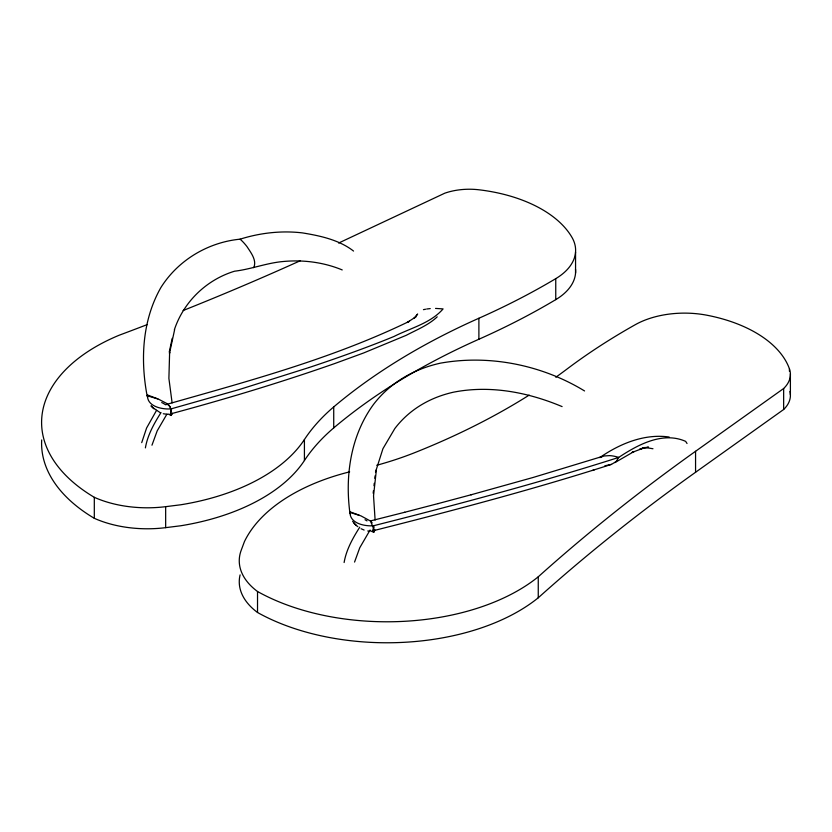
<?xml version="1.0" encoding="UTF-8"?>
<svg xmlns="http://www.w3.org/2000/svg" width="832" height="832" viewBox="0 0 832 832"><rect width="100%" height="100%" fill="white"/><g stroke="black" fill="none" stroke-linecap="round" stroke-linejoin="round"><path stroke-width="1.25" d="M373.173 493.22L373.443 490.745M373.984 485.774L374.254 483.288M374.806 478.317L375.076 475.831M376.397 469.654L373.537 495.841L375.107 520.042M359.226 515.206L350.074 511.846C349.232 523.515 365.102 526.583 374.14 525.71M374.743 529.402L373.714 532.324L370.583 530.847M145.392 447.897C147.586 435.011 154.128 423.446 161.023 412.558M344.115 562.526C346.299 549.65 352.841 538.075 359.736 527.186M169.239 352.061L172.224 338.333M174.626 329.68L169.478 353.413L169.634 352.082L168.896 378.414L172.11 402.875M141.721 442.634L146.598 428.002L156.562 410.332M151.965 445.203L157.196 430.851L166.847 414.253M354.557 562.068L359.778 547.716L370.084 530.026M171.018 412.006L171.548 408.845C162.51 409.718 146.65 406.65 147.493 394.971L157.789 398.871M375.482 472.108L382.938 448.698L394.826 428.553A183.446 130.645 43 0 1 453.554 392.174C490.214 384.956 528.06 392.267 562.099 406.598M174.377 329.701C183.674 301.798 206.45 279.75 234.572 271.201C250.921 269.256 266.354 263.078 282.755 261.55C302.858 259.594 323.513 262.184 342.222 269.932M167.991 413.982L171.132 415.459L172.234 413.244M373.714 532.324L374.712 530.327M171.132 415.459L171.943 414.118M253.729 267.665C257.098 260.364 250.806 252.543 247 246.626A47.403 28.163 72.9 0 0 240.105 239.169C208.031 242.289 178.152 260.125 160.93 287.477C142.262 320.174 140.254 359.393 147.108 395.73L147.618 397.155M416.26 315.765L417.654 314.038L414.024 318.302L415.948 316.794L407.191 322.473L409.51 321.246C332.665 358.519 249.569 380.796 167.7 404.092C170.04 405.704 172.338 411.736 170.279 413.806M437.216 316.846C428.418 325.166 416.79 329.753 406.224 335.317L363.563 352.997L334.953 363.459C280.842 382.429 225.919 398.986 170.56 413.899M372.622 530.358L373.069 530.774C453.045 510.567 532.896 489.549 611.468 464.37L616.221 461.5L618.675 457.434C637.728 444.839 662.646 431.163 685.641 441.366L687.034 443.498M373.069 530.774L373.308 529.589A16.141 0.874 76.8 0 0 373.038 527.176L370.458 520.926L404.758 512.262M349.648 471.848A185.598 107.151 0 0 0 244.421 541.632L241.186 550.316A86.538 49.962 0 0 0 257.525 591.5A185.879 107.318 0 0 0 538.252 576.805A2462.304 1421.597 0 0 1 695.562 451.287L783.65 388.513A47.684 27.529 0 0 0 789.422 368.805A124.342 71.791 0 0 0 706.69 315.182A70.554 40.737 0 0 0 635.367 324.646A706.451 407.867 0 0 0 566.914 369.106A672.079 388.024 0 0 1 555.807 377.25M240.094 574.881A86.538 49.962 0 0 0 257.525 612.487A185.879 107.318 0 0 0 538.252 597.792A2462.304 1421.597 0 0 1 695.562 472.274L783.65 409.5A47.684 27.529 0 0 0 789.932 391.477M614.879 462.602L634.057 451.526L632.112 452.4L644.634 447.658L639.912 449.02L648.211 447.013M372.83 525.928C455.291 505.055 537.607 483.309 618.675 457.434A47.403 33.925 62.5 0 0 609.482 455.624L603.99 455.998L599.726 457.61C619.819 443.726 644.311 433.493 669.157 437.018M338.624 243.048L444.85 193.159A47.684 27.529 0 0 1 478.972 189.79A124.342 71.791 0 0 1 572.01 237.453A70.554 40.737 0 0 1 555.755 278.647L555.755 299.634A706.451 407.867 0 0 1 478.889 339.238A672.079 388.024 0 0 0 333.726 427.908A274.009 158.194 0 0 0 304.418 460.522A185.598 107.151 0 0 1 180.7 525.772L165.662 527.654A86.538 49.962 0 0 1 94.307 518.305A185.879 107.318 0 0 1 41.694 439.941M309.078 367.526L239.065 389.594L170.685 408.99M601.671 456.654L533.166 477.454L471.006 494.801M592.363 470.496L594.266 469.882M611.468 464.37L604.874 465.785M240.105 239.169C260.146 232.866 281.455 230.433 302.359 232.887C320.102 235.758 339.206 239.876 353.538 251.066M438.006 503.62L471.578 494.645M404.394 512.356L438.11 503.589M423.436 309.66L425.61 309.223M643.032 448.063L648.523 447.304M147.264 324.584A2462.304 1421.597 0 0 1 119.205 335.213A185.879 107.318 0 0 0 94.307 497.318A86.538 49.962 0 0 0 165.662 506.667L180.7 504.785A185.598 107.151 0 0 0 304.418 439.535A274.009 158.194 0 0 1 333.726 406.91A672.079 388.024 0 0 1 478.889 318.25A706.451 407.867 0 0 0 555.755 278.647M426.702 309.005L430.238 308.589M435.552 308.412L443.102 308.901C430.591 323.263 410.602 328.058 394.108 336.419A209.279 18.658 -16.7 0 1 309.078 367.526M167.086 414.253L163.28 413.743M367.744 530.972L369.668 531.118M644.79 447.429L652.974 448.75M147.108 395.73L158.319 399.069L167.586 403.894M584.563 390.957C542.079 364.998 489.486 354.338 440.326 363.178A209.279 149.042 43 0 0 373.318 404.685C350.865 435.542 344.978 475.145 349.825 512.346L360.942 515.871L370.115 520.863M364.114 530.046L361.046 528.726M160.378 412.776L152.745 407.618M355.326 524.482L357.843 526.687M166.421 404.3L167.107 404.841M371.353 522.059L372.164 522.87M169.073 405.506L170.56 407.285M352.612 521.321L354.879 524.004M152.287 407.139L151.018 405.829L153.878 408.772M353.6 522.694L356.46 525.637M349.825 512.346L350.324 513.781M350.074 511.846L350.49 513.448M790.4 373.88L790.4 394.867M789.422 368.805L789.422 371.28M783.65 388.513L783.65 409.5M695.562 451.287L695.562 472.274M575.557 252.034L575.557 273.021M538.252 576.805L538.252 597.792M478.889 318.25L478.889 339.238M333.726 406.91L333.726 427.908M304.418 439.535L304.418 460.522M257.525 591.5L257.525 612.487M165.662 506.667L165.662 527.654M94.307 497.318L94.307 518.305M161.71 402.574A5.46 0.728 35.4 0 1 165.589 404.81M300.154 260.79A2462.304 1421.597 0 0 1 183.134 310.523M575.536 269.318A70.554 40.737 0 0 1 555.755 299.634M365.019 519.75A5.46 0.728 35.4 0 1 367.016 520.905M374.026 527.01A15.59 3.328 81.1 0 1 373.308 529.589M529.183 395.106A672.079 388.024 0 0 1 413.629 453.086A274.009 158.194 0 0 1 376.75 465.265"/></g></svg>
